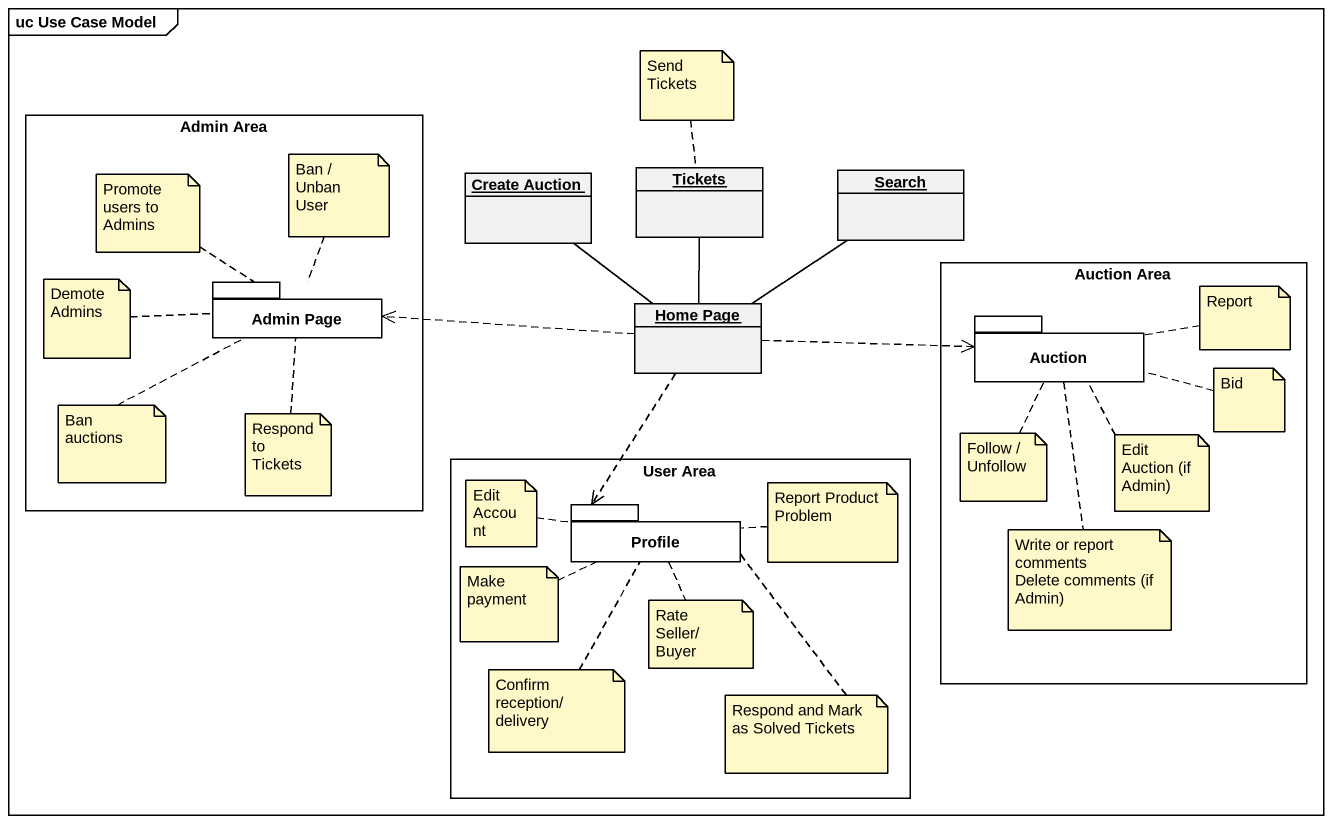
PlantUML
@startuml
mainframe uc Use Case Model
hide circle
hide empty members
rectangle "Admin Area" as Admin_Area {
  package "Admin Page" as Admin_Page {
  }
}
object "Create Auction" as Create_Auction
object Tickets
object Search
rectangle "Auction Area" as Auction_Area {
  package Auction {
  }
}
object "Home Page" as Home_Page
rectangle "User Area" as User_Area {
  package Profile {
  }
}
Home_Page -up- Create_Auction
Home_Page -up- Tickets
Home_Page -up- Search
Home_Page .left.> Admin_Page
Home_Page .right.> Auction
Home_Page ..> Profile
note top of Tickets : Send Tickets
note top of Admin_Page : Promote users to Admins
note top of Admin_Page : Ban / Unban User
note left of Admin_Page : Demote Admins
note right of Auction : Report
note right of Auction : Bid
note bottom of Admin_Page : Ban auctions
note bottom of Admin_Page : Respond to Tickets
note bottom of Auction : Follow / Unfollow
note bottom of Auction : Edit Auction (if Admin)
note left of Profile : Edit Account
note right of Profile : Report Product Problem
note left of Profile : Make payment
note bottom of Auction
  Write or report comments
  Delete comments (if Admin)
end note
note bottom of Profile : Rate Seller/Buyer
note bottom of Profile : Confirm reception/delivery
note bottom of Profile : Respond and Mark as Solved Tickets
@enduml
